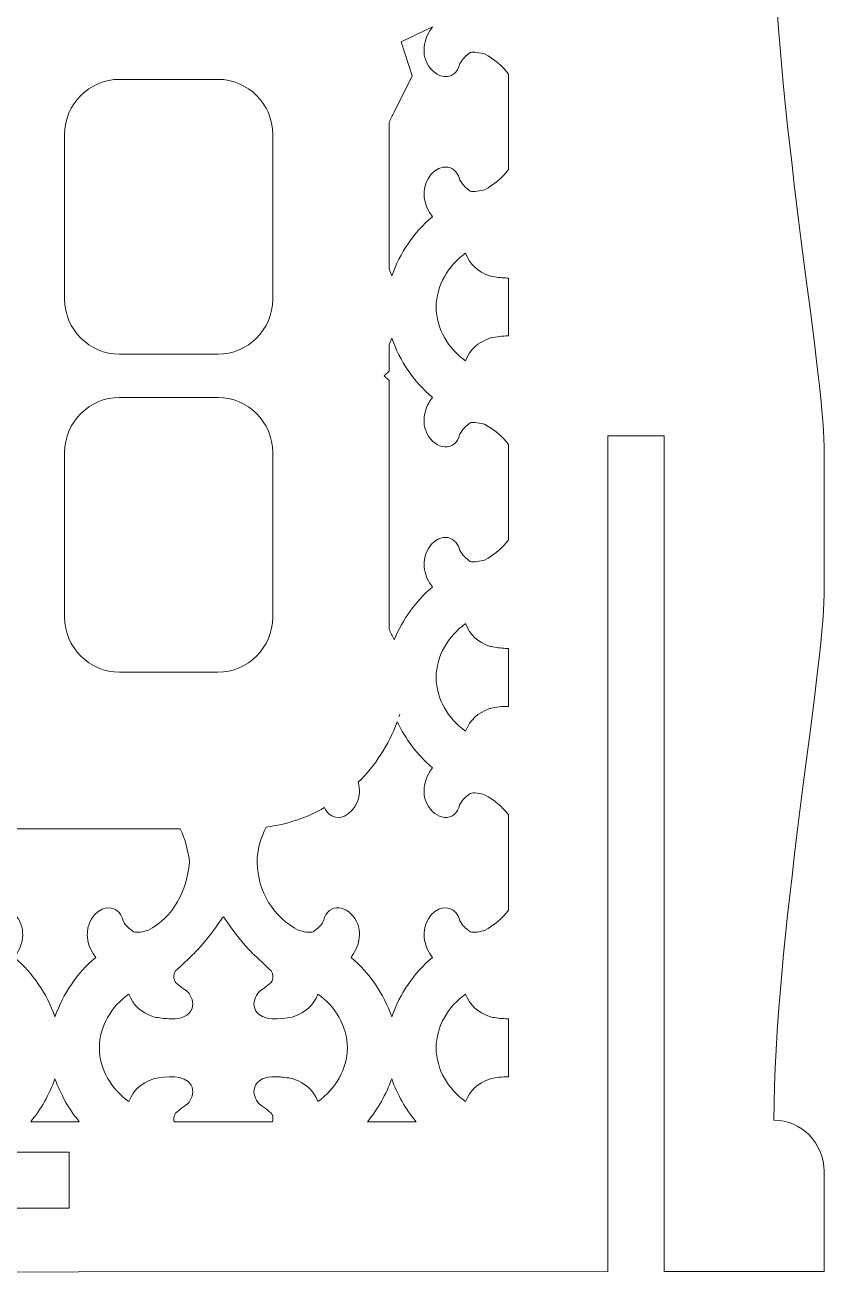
# Model space of a CAD drawing. Header units: centimetres. Extents: x -44 to 44, y -59 to 59.
# Drawn here: x 35.86 to 44.41, y 9.58 to 22.94 of the extents above; entities that cross this region are included whole.
import ezdxf

# ---------------------------------------------------------------- set-up
doc = ezdxf.new("R2010")
doc.units = ezdxf.units.CM
doc.header["$MEASUREMENT"] = 0
doc.layers.add('layer 1', color=7, linetype='Continuous')

msp = doc.modelspace()

# ---------------------------------------------------------------- linework, layer by layer
at = {"layer": 'layer 1', "lineweight": 9}
for points, knots in [([(30.08434, 40.20062), (30.08434, 40.20062), (31.473, 40.20062), (31.473, 40.20062), (31.473, 40.20062), (31.9095, 40.20062), (32.26656, 39.84353), (32.26656, 39.40706), (32.26656, 39.40706), (32.26656, 39.40706), (32.26656, 39.40703), (32.26656, 39.40703), (32.26656, 39.40703), (32.26656, 39.04851), (32.02562, 38.74361), (31.69766, 38.64611), (31.69766, 38.64611), (31.69766, 38.64611), (31.72961, 38.61347), (31.72961, 38.61347), (31.72961, 38.61347), (31.72961, 38.61347), (32.08043, 38.25529), (32.08043, 38.25529), (32.08043, 38.25529), (32.08043, 38.25529), (44.40501, 25.67166), (44.40501, 25.67166), (44.40501, 25.67166), (44.40501, 25.67166), (44.40501, 24.60024), (44.40501, 24.60024), (44.40501, 24.60024), (44.40501, 24.29754), (44.16516, 24.05216), (43.8693, 24.05216), (43.8693, 24.05216), (43.8693, 22.15794), (44.40501, 19.21851), (44.40501, 18.42731), (44.40501, 18.42731), (44.40501, 18.42731), (44.40501, 16.84461), (44.40501, 16.84461), (44.40501, 16.84461), (44.40501, 16.05341), (43.8693, 13.11399), (43.8693, 11.21976), (43.8693, 11.21976), (44.16516, 11.21976), (44.40501, 10.97439), (44.40501, 10.67169), (44.40501, 10.67169), (44.40501, 10.67169), (44.40501, 9.60026), (44.40501, 9.60026), (44.40501, 9.60026), (44.40501, 9.60026), (43.8693, 9.60026), (43.8693, 9.60026), (43.8693, 9.60026), (43.8693, 9.60026), (43.34953, 9.60026), (43.34953, 9.60026), (43.34953, 9.60026), (43.34953, 9.60026), (42.69452, 9.59985), (42.69452, 9.59985), (42.69452, 9.59985), (42.69452, 9.59985), (42.69452, 18.54141), (42.69452, 18.54141), (42.69452, 18.54141), (42.69452, 18.54141), (42.09452, 18.54141), (42.09452, 18.54141), (42.09452, 18.54141), (42.09452, 18.54141), (42.09452, 9.59946), (42.09452, 9.59946), (42.09452, 9.59946), (42.09452, 9.59946), (19.44641, 9.58509), (19.44641, 9.58509), (19.44641, 9.58509), (19.44641, 9.58509), (19.44641, 18.54141), (19.44641, 18.54141), (19.44641, 18.54141), (19.44641, 18.54141), (18.84641, 18.54141), (18.84641, 18.54141), (18.84641, 18.54141), (18.84641, 18.54141), (18.84641, 9.5847), (18.84641, 9.5847), (18.84641, 9.5847), (18.84641, 9.5847), (18.20016, 9.58429), (18.20016, 9.58429), (18.20016, 9.58429), (18.20016, 9.58429), (17.67163, 9.58429), (17.67163, 9.58429), (17.67163, 9.58429), (17.67163, 9.58429), (17.13591, 9.58429), (17.13591, 9.58429), (17.13591, 9.58429), (17.13591, 9.58429), (17.13591, 10.65572), (17.13591, 10.65572), (17.13591, 10.65572), (17.13591, 10.95842), (17.37576, 11.2038), (17.67163, 11.2038), (17.67163, 11.2038), (17.67163, 13.09802), (17.13591, 16.03744), (17.13591, 16.82865), (17.13591, 16.82865), (17.13591, 16.82865), (17.13591, 18.41134), (17.13591, 18.41134), (17.13591, 18.41134), (17.13591, 19.20255), (17.67163, 22.14197), (17.67163, 24.03619), (17.67163, 24.03619), (17.37576, 24.03619), (17.13591, 24.28157), (17.13591, 24.58427), (17.13591, 24.58427), (17.13591, 24.58427), (17.13591, 25.6557), (17.13591, 25.6557), (17.13591, 25.6557), (17.13591, 25.6557), (29.77618, 38.56084), (29.77618, 38.56084), (29.77618, 38.56084), (29.77618, 38.56084), (29.85968, 38.64613), (29.85968, 38.64613), (29.85968, 38.64613), (29.5317, 38.74363), (29.29078, 39.04849), (29.29078, 39.40703), (29.29078, 39.40703), (29.29078, 39.40703), (29.29078, 39.40706), (29.29078, 39.40706), (29.29078, 39.40706), (29.29078, 39.84353), (29.64784, 40.20062), (30.08434, 40.20062)], [0, 0, 0, 0, 0.025, 0.025, 0.025, 0.025, 0.05, 0.05, 0.05, 0.05, 0.075, 0.075, 0.075, 0.075, 0.1, 0.1, 0.1, 0.1, 0.125, 0.125, 0.125, 0.125, 0.15, 0.15, 0.15, 0.15, 0.175, 0.175, 0.175, 0.175, 0.2, 0.2, 0.2, 0.2, 0.225, 0.225, 0.225, 0.225, 0.25, 0.25, 0.25, 0.25, 0.275, 0.275, 0.275, 0.275, 0.3, 0.3, 0.3, 0.3, 0.325, 0.325, 0.325, 0.325, 0.35, 0.35, 0.35, 0.35, 0.375, 0.375, 0.375, 0.375, 0.4, 0.4, 0.4, 0.4, 0.425, 0.425, 0.425, 0.425, 0.45, 0.45, 0.45, 0.45, 0.475, 0.475, 0.475, 0.475, 0.5, 0.5, 0.5, 0.5, 0.525, 0.525, 0.525, 0.525, 0.55, 0.55, 0.55, 0.55, 0.575, 0.575, 0.575, 0.575, 0.6, 0.6, 0.6, 0.6, 0.625, 0.625, 0.625, 0.625, 0.65, 0.65, 0.65, 0.65, 0.675, 0.675, 0.675, 0.675, 0.7, 0.7, 0.7, 0.7, 0.725, 0.725, 0.725, 0.725, 0.75, 0.75, 0.75, 0.75, 0.775, 0.775, 0.775, 0.775, 0.8, 0.8, 0.8, 0.8, 0.825, 0.825, 0.825, 0.825, 0.85, 0.85, 0.85, 0.85, 0.875, 0.875, 0.875, 0.875, 0.9, 0.9, 0.9, 0.9, 0.925, 0.925, 0.925, 0.925, 0.95, 0.95, 0.95, 0.95, 1, 1, 1, 1]), ([(40.21748, 22.91754), (40.20422, 22.89746), (40.18935, 22.87676), (40.17853, 22.85702), (40.17853, 22.85702), (40.14291, 22.7922), (40.12335, 22.72408), (40.12802, 22.64976), (40.12802, 22.64976), (40.12881, 22.60954), (40.14004, 22.56962), (40.15761, 22.5336), (40.15761, 22.5336), (40.24311, 22.35849), (40.46031, 22.31925), (40.51196, 22.52629), (40.51196, 22.52629), (40.54086, 22.58359), (40.57136, 22.60386), (40.62154, 22.64344), (40.62154, 22.64344), (40.65683, 22.65714), (40.73554, 22.63954), (40.77373, 22.62913), (40.77373, 22.62913), (40.88025, 22.57371), (40.96506, 22.49994), (41.0313, 22.41317), (41.0313, 22.41317), (41.0313, 22.41317), (41.0313, 21.39193), (41.0313, 21.39193), (41.0313, 21.39193), (40.96504, 21.30516), (40.88025, 21.23139), (40.77371, 21.17597), (40.77371, 21.17597), (40.73554, 21.16556), (40.65681, 21.14794), (40.62156, 21.16164), (40.62156, 21.16164), (40.57127, 21.20128), (40.5408, 21.22153), (40.51185, 21.279), (40.51185, 21.279), (40.49501, 21.34459), (40.45472, 21.40215), (40.3836, 21.41634), (40.3836, 21.41634), (40.24568, 21.44387), (40.13083, 21.28044), (40.12802, 21.15544), (40.12802, 21.15544), (40.12333, 21.08109), (40.14289, 21.01294), (40.17851, 20.94806), (40.17851, 20.94806), (40.18931, 20.92841), (40.20411, 20.90777), (40.21746, 20.88752), (40.21746, 20.88752), (40.014, 20.71661), (39.87113, 20.50022), (39.78193, 20.25306), (39.78193, 20.25306), (39.77297, 20.27788), (39.76346, 20.30239), (39.75341, 20.32659), (39.75341, 20.32659), (39.75341, 20.32659), (39.75341, 21.89473), (39.75341, 21.89473), (39.75341, 21.89473), (39.771, 21.9327), (39.79041, 21.97044), (39.80813, 22.00635), (39.80813, 22.00635), (39.80813, 22.00635), (39.9993, 22.39341), (39.9993, 22.39341), (39.9993, 22.39341), (39.9993, 22.39341), (39.88294, 22.75999), (39.88294, 22.75999), (39.88294, 22.75999), (39.88294, 22.75999), (40.21748, 22.91754), (40.21748, 22.91754)], [0, 0, 0, 0, 0.04347826, 0.04347826, 0.04347826, 0.04347826, 0.08695652, 0.08695652, 0.08695652, 0.08695652, 0.13043478, 0.13043478, 0.13043478, 0.13043478, 0.17391304, 0.17391304, 0.17391304, 0.17391304, 0.2173913, 0.2173913, 0.2173913, 0.2173913, 0.26086957, 0.26086957, 0.26086957, 0.26086957, 0.30434783, 0.30434783, 0.30434783, 0.30434783, 0.34782609, 0.34782609, 0.34782609, 0.34782609, 0.39130435, 0.39130435, 0.39130435, 0.39130435, 0.43478261, 0.43478261, 0.43478261, 0.43478261, 0.47826087, 0.47826087, 0.47826087, 0.47826087, 0.52173913, 0.52173913, 0.52173913, 0.52173913, 0.56521739, 0.56521739, 0.56521739, 0.56521739, 0.60869565, 0.60869565, 0.60869565, 0.60869565, 0.65217391, 0.65217391, 0.65217391, 0.65217391, 0.69565217, 0.69565217, 0.69565217, 0.69565217, 0.73913043, 0.73913043, 0.73913043, 0.73913043, 0.7826087, 0.7826087, 0.7826087, 0.7826087, 0.82608696, 0.82608696, 0.82608696, 0.82608696, 0.86956522, 0.86956522, 0.86956522, 0.86956522, 0.91304348, 0.91304348, 0.91304348, 0.91304348, 1, 1, 1, 1]), ([(37.92122, 19.41628), (37.51553, 19.41628), (36.8721, 19.41628), (36.8721, 19.41628), (36.8721, 19.41628), (36.8721, 19.41628), (36.8721, 19.41628), (36.8721, 19.41628), (36.8721, 19.41628), (36.54861, 19.41628), (36.28393, 19.68096), (36.28393, 20.00443), (36.28393, 20.00443), (36.28393, 20.00443), (36.28393, 20.00443), (36.28393, 20.00443), (36.28393, 20.00443), (36.28393, 20.00443), (36.28393, 21.76888), (36.28393, 21.76888), (36.28393, 21.76888), (36.28393, 21.76888), (36.28393, 21.76888), (36.28393, 21.76888), (36.28393, 21.76888), (36.28393, 22.09234), (36.54861, 22.35701), (36.8721, 22.35701), (36.8721, 22.35701), (36.8721, 22.35701), (37.51553, 22.35701), (37.92124, 22.35701), (37.92124, 22.35701), (37.92124, 22.35701), (37.92124, 22.35701), (37.92124, 22.35701), (37.92124, 22.35701), (38.24471, 22.35701), (38.50937, 22.09234), (38.50937, 21.76888), (38.50937, 21.76888), (38.50937, 21.76888), (38.50937, 21.76888), (38.50937, 21.76888), (38.50937, 21.76888), (38.50937, 21.76888), (38.50937, 20.00443), (38.50937, 20.00443), (38.50937, 20.00443), (38.50937, 20.00443), (38.50937, 20.00443), (38.50937, 20.00443), (38.50937, 20.00443), (38.50937, 19.68096), (38.24471, 19.41628), (37.92122, 19.41628)], [0, 0, 0, 0, 0.06666667, 0.06666667, 0.06666667, 0.06666667, 0.13333333, 0.13333333, 0.13333333, 0.13333333, 0.2, 0.2, 0.2, 0.2, 0.26666667, 0.26666667, 0.26666667, 0.26666667, 0.33333333, 0.33333333, 0.33333333, 0.33333333, 0.4, 0.4, 0.4, 0.4, 0.46666667, 0.46666667, 0.46666667, 0.46666667, 0.53333333, 0.53333333, 0.53333333, 0.53333333, 0.6, 0.6, 0.6, 0.6, 0.66666667, 0.66666667, 0.66666667, 0.66666667, 0.73333333, 0.73333333, 0.73333333, 0.73333333, 0.8, 0.8, 0.8, 0.8, 0.86666667, 0.86666667, 0.86666667, 0.86666667, 1, 1, 1, 1]), ([(41.0313, 20.23095), (41.02022, 20.23095), (41.00931, 20.23125), (40.99875, 20.23172), (40.99875, 20.23172), (40.94813, 20.23401), (40.89559, 20.24081), (40.84577, 20.25034), (40.84577, 20.25034), (40.84577, 20.25034), (40.83681, 20.25208), (40.83681, 20.25208), (40.83681, 20.25208), (40.83681, 20.25208), (40.82826, 20.25527), (40.82826, 20.25527), (40.82826, 20.25527), (40.70181, 20.30276), (40.62058, 20.36949), (40.57176, 20.49651), (40.57176, 20.49651), (40.38563, 20.36327), (40.25865, 20.15316), (40.2564, 19.91989), (40.2564, 19.91989), (40.25865, 19.68846), (40.38563, 19.47853), (40.57176, 19.34531), (40.57176, 19.34531), (40.6206, 19.47236), (40.70181, 19.53909), (40.82828, 19.58655), (40.82828, 19.58655), (40.82828, 19.58655), (40.83679, 19.58974), (40.83679, 19.58974), (40.83679, 19.58974), (40.83679, 19.58974), (40.84571, 19.59146), (40.84571, 19.59146), (40.84571, 19.59146), (40.89566, 19.60106), (40.96433, 19.61216), (41.0313, 19.61132), (41.0313, 19.61132), (41.0313, 19.61132), (41.0313, 20.23095), (41.0313, 20.23095)], [0, 0, 0, 0, 0.07692308, 0.07692308, 0.07692308, 0.07692308, 0.15384615, 0.15384615, 0.15384615, 0.15384615, 0.23076923, 0.23076923, 0.23076923, 0.23076923, 0.30769231, 0.30769231, 0.30769231, 0.30769231, 0.38461538, 0.38461538, 0.38461538, 0.38461538, 0.46153846, 0.46153846, 0.46153846, 0.46153846, 0.53846154, 0.53846154, 0.53846154, 0.53846154, 0.61538462, 0.61538462, 0.61538462, 0.61538462, 0.69230769, 0.69230769, 0.69230769, 0.69230769, 0.76923077, 0.76923077, 0.76923077, 0.76923077, 0.84615385, 0.84615385, 0.84615385, 0.84615385, 1, 1, 1, 1]), ([(41.0313, 18.44991), (40.96504, 18.53668), (40.88025, 18.61046), (40.77371, 18.66587), (40.77371, 18.66587), (40.73554, 18.67629), (40.65681, 18.69392), (40.62156, 18.68019), (40.62156, 18.68019), (40.57133, 18.64059), (40.54086, 18.62038), (40.51196, 18.56301), (40.51196, 18.56301), (40.46031, 18.35599), (40.24309, 18.39523), (40.15763, 18.57034), (40.15763, 18.57034), (40.14004, 18.60636), (40.12881, 18.64629), (40.12802, 18.68651), (40.12802, 18.68651), (40.12335, 18.76082), (40.14291, 18.82894), (40.17851, 18.89379), (40.17851, 18.89379), (40.18935, 18.91352), (40.20422, 18.93422), (40.21748, 18.9543), (40.21748, 18.9543), (40.01402, 19.12521), (39.87113, 19.3416), (39.78193, 19.58876), (39.78193, 19.58876), (39.77297, 19.56394), (39.76346, 19.53945), (39.75341, 19.51526), (39.75341, 19.51526), (39.75341, 19.51526), (39.75341, 19.2336), (39.75341, 19.2336), (39.75341, 19.2336), (39.75341, 19.2336), (39.70078, 19.18494), (39.70078, 19.18494), (39.70078, 19.18494), (39.70078, 19.18494), (39.75341, 19.13627), (39.75341, 19.13627), (39.75341, 19.13627), (39.75341, 19.13627), (39.75341, 16.47514), (39.75341, 16.47514), (39.75341, 16.47514), (39.771, 16.43717), (39.79041, 16.39944), (39.80813, 16.36352), (39.80813, 16.36352), (39.80813, 16.36352), (39.80942, 16.36091), (39.80942, 16.36091), (39.80942, 16.36091), (39.89944, 16.57854), (40.03376, 16.76994), (40.21746, 16.92426), (40.21746, 16.92426), (40.20413, 16.94449), (40.18933, 16.96515), (40.17853, 16.9848), (40.17853, 16.9848), (40.14289, 17.04966), (40.12333, 17.11781), (40.12802, 17.19216), (40.12802, 17.19216), (40.13083, 17.31718), (40.24566, 17.48061), (40.3836, 17.45308), (40.3836, 17.45308), (40.45472, 17.43889), (40.49501, 17.38134), (40.51185, 17.31574), (40.51185, 17.31574), (40.5408, 17.25827), (40.57127, 17.23802), (40.62154, 17.1984), (40.62154, 17.1984), (40.65683, 17.18471), (40.73552, 17.2023), (40.77373, 17.21271), (40.77373, 17.21271), (40.88025, 17.26813), (40.96506, 17.34191), (41.0313, 17.42867), (41.0313, 17.42867), (41.0313, 17.42867), (41.0313, 18.44991), (41.0313, 18.44991)], [0, 0, 0, 0, 0.04, 0.04, 0.04, 0.04, 0.08, 0.08, 0.08, 0.08, 0.12, 0.12, 0.12, 0.12, 0.16, 0.16, 0.16, 0.16, 0.2, 0.2, 0.2, 0.2, 0.24, 0.24, 0.24, 0.24, 0.28, 0.28, 0.28, 0.28, 0.32, 0.32, 0.32, 0.32, 0.36, 0.36, 0.36, 0.36, 0.4, 0.4, 0.4, 0.4, 0.44, 0.44, 0.44, 0.44, 0.48, 0.48, 0.48, 0.48, 0.52, 0.52, 0.52, 0.52, 0.56, 0.56, 0.56, 0.56, 0.6, 0.6, 0.6, 0.6, 0.64, 0.64, 0.64, 0.64, 0.68, 0.68, 0.68, 0.68, 0.72, 0.72, 0.72, 0.72, 0.76, 0.76, 0.76, 0.76, 0.8, 0.8, 0.8, 0.8, 0.84, 0.84, 0.84, 0.84, 0.88, 0.88, 0.88, 0.88, 0.92, 0.92, 0.92, 0.92, 1, 1, 1, 1]), ([(37.92122, 16.01289), (37.51553, 16.01289), (36.8721, 16.01289), (36.8721, 16.01289), (36.8721, 16.01289), (36.8721, 16.01289), (36.8721, 16.01289), (36.8721, 16.01289), (36.8721, 16.01289), (36.54861, 16.01289), (36.28393, 16.27757), (36.28393, 16.60101), (36.28393, 16.60101), (36.28393, 16.60101), (36.28393, 16.60101), (36.28393, 16.60101), (36.28393, 16.60101), (36.28393, 16.60101), (36.28393, 18.36546), (36.28393, 18.36546), (36.28393, 18.36546), (36.28393, 18.36546), (36.28393, 18.36546), (36.28393, 18.36546), (36.28393, 18.36546), (36.28393, 18.68893), (36.54861, 18.95359), (36.8721, 18.95359), (36.8721, 18.95359), (36.8721, 18.95359), (37.51553, 18.95359), (37.92124, 18.95359), (37.92124, 18.95359), (37.92124, 18.95359), (37.92124, 18.95359), (37.92124, 18.95359), (37.92124, 18.95359), (38.24471, 18.95359), (38.50937, 18.68893), (38.50937, 18.36546), (38.50937, 18.36546), (38.50937, 18.36546), (38.50937, 18.36546), (38.50937, 18.36546), (38.50937, 18.36546), (38.50937, 18.36546), (38.50937, 16.60101), (38.50937, 16.60101), (38.50937, 16.60101), (38.50937, 16.60101), (38.50937, 16.60101), (38.50937, 16.60101), (38.50937, 16.60101), (38.50937, 16.27757), (38.24471, 16.01289), (37.92122, 16.01289)], [0, 0, 0, 0, 0.06666667, 0.06666667, 0.06666667, 0.06666667, 0.13333333, 0.13333333, 0.13333333, 0.13333333, 0.2, 0.2, 0.2, 0.2, 0.26666667, 0.26666667, 0.26666667, 0.26666667, 0.33333333, 0.33333333, 0.33333333, 0.33333333, 0.4, 0.4, 0.4, 0.4, 0.46666667, 0.46666667, 0.46666667, 0.46666667, 0.53333333, 0.53333333, 0.53333333, 0.53333333, 0.6, 0.6, 0.6, 0.6, 0.66666667, 0.66666667, 0.66666667, 0.66666667, 0.73333333, 0.73333333, 0.73333333, 0.73333333, 0.8, 0.8, 0.8, 0.8, 0.86666667, 0.86666667, 0.86666667, 0.86666667, 1, 1, 1, 1]), ([(41.0313, 16.26767), (41.02022, 16.26767), (41.00929, 16.26797), (40.99873, 16.26844), (40.99873, 16.26844), (40.94813, 16.27076), (40.89546, 16.27753), (40.84564, 16.28713), (40.84564, 16.28713), (40.84564, 16.28713), (40.83675, 16.28886), (40.83675, 16.28886), (40.83675, 16.28886), (40.83675, 16.28886), (40.82826, 16.29204), (40.82826, 16.29204), (40.82826, 16.29204), (40.70181, 16.33952), (40.62058, 16.40623), (40.57176, 16.53328), (40.57176, 16.53328), (40.38566, 16.40004), (40.25865, 16.18993), (40.2564, 15.95666), (40.2564, 15.95666), (40.25865, 15.72523), (40.38563, 15.51529), (40.57174, 15.38205), (40.57174, 15.38205), (40.62058, 15.5091), (40.70181, 15.57581), (40.82824, 15.62331), (40.82824, 15.62331), (40.82824, 15.62331), (40.83677, 15.62651), (40.83677, 15.62651), (40.83677, 15.62651), (40.83677, 15.62651), (40.84571, 15.62822), (40.84571, 15.62822), (40.84571, 15.62822), (40.89566, 15.63782), (40.96431, 15.64892), (41.0313, 15.64809), (41.0313, 15.64809), (41.0313, 15.64809), (41.0313, 16.26767), (41.0313, 16.26767)], [0, 0, 0, 0, 0.07692308, 0.07692308, 0.07692308, 0.07692308, 0.15384615, 0.15384615, 0.15384615, 0.15384615, 0.23076923, 0.23076923, 0.23076923, 0.23076923, 0.30769231, 0.30769231, 0.30769231, 0.30769231, 0.38461538, 0.38461538, 0.38461538, 0.38461538, 0.46153846, 0.46153846, 0.46153846, 0.46153846, 0.53846154, 0.53846154, 0.53846154, 0.53846154, 0.61538462, 0.61538462, 0.61538462, 0.61538462, 0.69230769, 0.69230769, 0.69230769, 0.69230769, 0.76923077, 0.76923077, 0.76923077, 0.76923077, 0.84615385, 0.84615385, 0.84615385, 0.84615385, 1, 1, 1, 1]), ([(39.85905, 15.53552), (39.86233, 15.54529), (39.8655, 15.55509), (39.86869, 15.56499), (39.86869, 15.56499), (39.86552, 15.55509), (39.86233, 15.54527), (39.85905, 15.53552)], [0, 0, 0, 0, 0.33333333, 0.33333333, 0.33333333, 0.33333333, 1, 1, 1, 1]), ([(38.43872, 14.35468), (38.37908, 14.24083), (38.34563, 14.11206), (38.34148, 13.97604), (38.34148, 13.97604), (38.35097, 13.6659), (38.51254, 13.39359), (38.79011, 13.24946), (38.79011, 13.24946), (38.82831, 13.23904), (38.90696, 13.22143), (38.94229, 13.23516), (38.94229, 13.23516), (38.99252, 13.27474), (39.02297, 13.29497), (39.05188, 13.35231), (39.05188, 13.35231), (39.1035, 13.55934), (39.3207, 13.5201), (39.4062, 13.34501), (39.4062, 13.34501), (39.42377, 13.30899), (39.435, 13.26904), (39.43581, 13.22882), (39.43581, 13.22882), (39.44048, 13.15451), (39.42092, 13.08639), (39.38533, 13.02154), (39.38533, 13.02154), (39.37448, 13.00183), (39.35961, 12.98111), (39.34635, 12.96105), (39.34635, 12.96105), (39.54981, 12.79014), (39.6927, 12.57373), (39.78193, 12.32657), (39.78193, 12.32657), (39.87113, 12.57371), (40.014, 12.79011), (40.21746, 12.96103), (40.21746, 12.96103), (40.20411, 12.98126), (40.18931, 13.00189), (40.17851, 13.02154), (40.17851, 13.02154), (40.14289, 13.08641), (40.12333, 13.15455), (40.12802, 13.22893), (40.12802, 13.22893), (40.13083, 13.35392), (40.24568, 13.51738), (40.38362, 13.48984), (40.38362, 13.48984), (40.45474, 13.47564), (40.49501, 13.41808), (40.51185, 13.35251), (40.51185, 13.35251), (40.5408, 13.29501), (40.57125, 13.27479), (40.62154, 13.23516), (40.62154, 13.23516), (40.65686, 13.22143), (40.73552, 13.23904), (40.77371, 13.24946), (40.77371, 13.24946), (40.88025, 13.30487), (40.96504, 13.37865), (41.0313, 13.46541), (41.0313, 13.46541), (41.0313, 13.46541), (41.0313, 14.48666), (41.0313, 14.48666), (41.0313, 14.48666), (40.96504, 14.57342), (40.88025, 14.6472), (40.77371, 14.70261), (40.77371, 14.70261), (40.73552, 14.71303), (40.65686, 14.73064), (40.62152, 14.71695), (40.62152, 14.71695), (40.57133, 14.67735), (40.54086, 14.6571), (40.51196, 14.59978), (40.51196, 14.59978), (40.46031, 14.39274), (40.24309, 14.43197), (40.15761, 14.60709), (40.15761, 14.60709), (40.14004, 14.64311), (40.12881, 14.68303), (40.12802, 14.72325), (40.12802, 14.72325), (40.12335, 14.79759), (40.14291, 14.86569), (40.17851, 14.93053), (40.17851, 14.93053), (40.18935, 14.95026), (40.20422, 14.97096), (40.21748, 14.99104), (40.21748, 14.99104), (40.05394, 15.12844), (39.92957, 15.2952), (39.84071, 15.48369), (39.84071, 15.48369), (39.74798, 15.23239), (39.60469, 15.01331), (39.42424, 14.83586), (39.42424, 14.83586), (39.43403, 14.79973), (39.43828, 14.76229), (39.43581, 14.72314), (39.43581, 14.72314), (39.43298, 14.59815), (39.31813, 14.43469), (39.18021, 14.46225), (39.18021, 14.46225), (39.12221, 14.47384), (39.08471, 14.51426), (39.06373, 14.56436), (39.06373, 14.56436), (38.87421, 14.45739), (38.66308, 14.38543), (38.43872, 14.35468)], [0, 0, 0, 0, 0.03125, 0.03125, 0.03125, 0.03125, 0.0625, 0.0625, 0.0625, 0.0625, 0.09375, 0.09375, 0.09375, 0.09375, 0.125, 0.125, 0.125, 0.125, 0.15625, 0.15625, 0.15625, 0.15625, 0.1875, 0.1875, 0.1875, 0.1875, 0.21875, 0.21875, 0.21875, 0.21875, 0.25, 0.25, 0.25, 0.25, 0.28125, 0.28125, 0.28125, 0.28125, 0.3125, 0.3125, 0.3125, 0.3125, 0.34375, 0.34375, 0.34375, 0.34375, 0.375, 0.375, 0.375, 0.375, 0.40625, 0.40625, 0.40625, 0.40625, 0.4375, 0.4375, 0.4375, 0.4375, 0.46875, 0.46875, 0.46875, 0.46875, 0.5, 0.5, 0.5, 0.5, 0.53125, 0.53125, 0.53125, 0.53125, 0.5625, 0.5625, 0.5625, 0.5625, 0.59375, 0.59375, 0.59375, 0.59375, 0.625, 0.625, 0.625, 0.625, 0.65625, 0.65625, 0.65625, 0.65625, 0.6875, 0.6875, 0.6875, 0.6875, 0.71875, 0.71875, 0.71875, 0.71875, 0.75, 0.75, 0.75, 0.75, 0.78125, 0.78125, 0.78125, 0.78125, 0.8125, 0.8125, 0.8125, 0.8125, 0.84375, 0.84375, 0.84375, 0.84375, 0.875, 0.875, 0.875, 0.875, 0.90625, 0.90625, 0.90625, 0.90625, 0.9375, 0.9375, 0.9375, 0.9375, 1, 1, 1, 1]), ([(34.82908, 14.33829), (34.77465, 14.22851), (34.74413, 14.10559), (34.74017, 13.97604), (34.74017, 13.97604), (34.74966, 13.6659), (34.91123, 13.39359), (35.1888, 13.24946), (35.1888, 13.24946), (35.22701, 13.23904), (35.30565, 13.22143), (35.34101, 13.23516), (35.34101, 13.23516), (35.39123, 13.27476), (35.42166, 13.29497), (35.45057, 13.35231), (35.45057, 13.35231), (35.50221, 13.55934), (35.71941, 13.52008), (35.80491, 13.34501), (35.80491, 13.34501), (35.82248, 13.30899), (35.83371, 13.26904), (35.83453, 13.22882), (35.83453, 13.22882), (35.83918, 13.15449), (35.81961, 13.08639), (35.784, 13.02154), (35.784, 13.02154), (35.77318, 13.00183), (35.75831, 12.98113), (35.74504, 12.96107), (35.74504, 12.96107), (35.94851, 12.79014), (36.09139, 12.57373), (36.18062, 12.32657), (36.18062, 12.32657), (36.26983, 12.57371), (36.41269, 12.79011), (36.61613, 12.96101), (36.61613, 12.96101), (36.60281, 12.98124), (36.588, 13.00187), (36.5772, 13.02156), (36.5772, 13.02156), (36.54158, 13.08643), (36.52202, 13.15457), (36.52671, 13.22893), (36.52671, 13.22893), (36.52954, 13.35392), (36.64438, 13.51736), (36.78231, 13.48984), (36.78231, 13.48984), (36.85343, 13.47564), (36.8937, 13.41808), (36.91054, 13.35251), (36.91054, 13.35251), (36.93949, 13.29501), (36.96996, 13.27479), (37.02026, 13.23516), (37.02026, 13.23516), (37.05557, 13.22143), (37.13421, 13.23904), (37.1724, 13.24946), (37.1724, 13.24946), (37.45436, 13.39611), (37.58419, 13.67121), (37.62038, 13.97604), (37.62038, 13.97604), (37.60513, 14.10454), (37.57322, 14.22778), (37.52029, 14.33833), (37.52029, 14.33833), (37.02731, 14.33837), (36.53432, 14.33771), (36.04136, 14.33771), (36.04136, 14.33771), (35.63721, 14.33771), (35.23313, 14.33816), (34.82908, 14.33829)], [0, 0, 0, 0, 0.04761905, 0.04761905, 0.04761905, 0.04761905, 0.0952381, 0.0952381, 0.0952381, 0.0952381, 0.14285714, 0.14285714, 0.14285714, 0.14285714, 0.19047619, 0.19047619, 0.19047619, 0.19047619, 0.23809524, 0.23809524, 0.23809524, 0.23809524, 0.28571429, 0.28571429, 0.28571429, 0.28571429, 0.33333333, 0.33333333, 0.33333333, 0.33333333, 0.38095238, 0.38095238, 0.38095238, 0.38095238, 0.42857143, 0.42857143, 0.42857143, 0.42857143, 0.47619048, 0.47619048, 0.47619048, 0.47619048, 0.52380952, 0.52380952, 0.52380952, 0.52380952, 0.57142857, 0.57142857, 0.57142857, 0.57142857, 0.61904762, 0.61904762, 0.61904762, 0.61904762, 0.66666667, 0.66666667, 0.66666667, 0.66666667, 0.71428571, 0.71428571, 0.71428571, 0.71428571, 0.76190476, 0.76190476, 0.76190476, 0.76190476, 0.80952381, 0.80952381, 0.80952381, 0.80952381, 0.85714286, 0.85714286, 0.85714286, 0.85714286, 0.9047619, 0.9047619, 0.9047619, 0.9047619, 1, 1, 1, 1]), ([(38.50781, 11.2038), (38.51561, 11.22763), (38.51342, 11.25144), (38.50168, 11.27961), (38.50168, 11.27961), (38.48145, 11.31705), (38.3982, 11.36466), (38.3646, 11.3952), (38.3646, 11.3952), (38.3646, 11.3952), (38.35556, 11.40341), (38.35556, 11.40341), (38.35556, 11.40341), (38.35556, 11.40341), (38.34861, 11.41346), (38.34861, 11.41346), (38.34861, 11.41346), (38.31101, 11.46769), (38.29266, 11.53382), (38.32652, 11.59524), (38.32652, 11.59524), (38.37291, 11.67943), (38.47993, 11.68751), (38.56508, 11.68363), (38.56508, 11.68363), (38.61568, 11.68131), (38.66831, 11.67454), (38.71813, 11.66496), (38.71813, 11.66496), (38.71813, 11.66496), (38.72706, 11.66325), (38.72706, 11.66325), (38.72706, 11.66325), (38.72706, 11.66325), (38.73557, 11.66006), (38.73557, 11.66006), (38.73557, 11.66006), (38.86202, 11.61257), (38.94323, 11.54586), (38.99207, 11.41881), (38.99207, 11.41881), (39.17818, 11.55208), (39.30516, 11.76214), (39.30741, 11.99544), (39.30741, 11.99544), (39.30516, 12.22686), (39.1782, 12.4368), (38.99207, 12.57), (38.99207, 12.57), (38.94323, 12.44297), (38.86202, 12.37624), (38.73555, 12.32878), (38.73555, 12.32878), (38.73555, 12.32878), (38.72702, 12.32556), (38.72702, 12.32556), (38.72702, 12.32556), (38.72702, 12.32556), (38.71806, 12.32385), (38.71806, 12.32385), (38.71806, 12.32385), (38.60423, 12.30204), (38.39336, 12.27234), (38.32652, 12.3936), (38.32652, 12.3936), (38.29266, 12.45501), (38.31101, 12.52114), (38.34861, 12.57538), (38.34861, 12.57538), (38.34861, 12.57538), (38.35556, 12.58543), (38.35556, 12.58543), (38.35556, 12.58543), (38.35556, 12.58543), (38.3646, 12.59364), (38.3646, 12.59364), (38.3646, 12.59364), (38.3982, 12.62417), (38.48145, 12.67179), (38.50168, 12.70922), (38.50168, 12.70922), (38.5185, 12.74955), (38.51571, 12.78094), (38.49206, 12.81626), (38.49206, 12.81626), (38.42273, 12.87872), (38.35984, 12.94697), (38.29003, 13.00877), (38.29003, 13.00877), (38.29003, 13.00877), (38.28763, 13.01089), (38.28763, 13.01089), (38.28763, 13.01089), (38.28763, 13.01089), (38.28536, 13.01316), (38.28536, 13.01316), (38.28536, 13.01316), (38.18646, 13.11186), (38.10728, 13.21824), (38.02841, 13.33284), (38.02841, 13.33284), (38.02001, 13.34501), (37.99883, 13.3761), (37.98126, 13.39682), (37.98126, 13.39682), (37.96369, 13.3761), (37.94254, 13.34501), (37.93416, 13.33284), (37.93416, 13.33284), (37.85528, 13.21824), (37.77608, 13.11186), (37.67719, 13.01316), (37.67719, 13.01316), (37.67719, 13.01316), (37.67492, 13.01089), (37.67492, 13.01089), (37.67492, 13.01089), (37.67492, 13.01089), (37.67252, 13.00877), (37.67252, 13.00877), (37.67252, 13.00877), (37.60271, 12.94697), (37.53979, 12.87874), (37.47047, 12.81628), (37.47047, 12.81628), (37.44683, 12.78096), (37.44403, 12.74955), (37.46085, 12.70922), (37.46085, 12.70922), (37.48108, 12.67179), (37.56433, 12.62417), (37.59793, 12.59366), (37.59793, 12.59366), (37.59793, 12.59366), (37.60697, 12.58543), (37.60697, 12.58543), (37.60697, 12.58543), (37.60697, 12.58543), (37.61393, 12.57538), (37.61393, 12.57538), (37.61393, 12.57538), (37.65154, 12.52114), (37.66988, 12.45501), (37.63603, 12.3936), (37.63603, 12.3936), (37.58963, 12.30941), (37.48262, 12.30135), (37.39746, 12.30521), (37.39746, 12.30521), (37.34685, 12.30752), (37.29431, 12.31429), (37.24446, 12.32387), (37.24446, 12.32387), (37.24446, 12.32387), (37.23553, 12.32559), (37.23553, 12.32559), (37.23553, 12.32559), (37.23553, 12.32559), (37.227, 12.32878), (37.227, 12.32878), (37.227, 12.32878), (37.10053, 12.37624), (37.01929, 12.44297), (36.97046, 12.57002), (36.97046, 12.57002), (36.78433, 12.43678), (36.65734, 12.22667), (36.65509, 11.99338), (36.65509, 11.99338), (36.65734, 11.76195), (36.78433, 11.55204), (36.97046, 11.41881), (36.97046, 11.41881), (37.01929, 11.54586), (37.10053, 11.61257), (37.227, 11.66006), (37.227, 11.66006), (37.227, 11.66006), (37.23548, 11.66325), (37.23548, 11.66325), (37.23548, 11.66325), (37.23548, 11.66325), (37.2444, 11.66496), (37.2444, 11.66496), (37.2444, 11.66496), (37.35823, 11.68686), (37.56921, 11.71646), (37.63603, 11.59524), (37.63603, 11.59524), (37.66988, 11.53382), (37.65154, 11.46769), (37.61393, 11.41346), (37.61393, 11.41346), (37.61393, 11.41346), (37.60697, 11.40341), (37.60697, 11.40341), (37.60697, 11.40341), (37.60697, 11.40341), (37.59793, 11.39518), (37.59793, 11.39518), (37.59793, 11.39518), (37.56433, 11.36466), (37.48108, 11.31705), (37.46085, 11.27961), (37.46085, 11.27961), (37.44911, 11.25144), (37.44692, 11.22763), (37.45474, 11.2038), (37.45474, 11.2038), (37.45474, 11.2038), (38.50781, 11.2038), (38.50781, 11.2038)], [0, 0, 0, 0, 0.01851852, 0.01851852, 0.01851852, 0.01851852, 0.03703704, 0.03703704, 0.03703704, 0.03703704, 0.05555556, 0.05555556, 0.05555556, 0.05555556, 0.07407407, 0.07407407, 0.07407407, 0.07407407, 0.09259259, 0.09259259, 0.09259259, 0.09259259, 0.11111111, 0.11111111, 0.11111111, 0.11111111, 0.12962963, 0.12962963, 0.12962963, 0.12962963, 0.14814815, 0.14814815, 0.14814815, 0.14814815, 0.16666667, 0.16666667, 0.16666667, 0.16666667, 0.18518519, 0.18518519, 0.18518519, 0.18518519, 0.2037037, 0.2037037, 0.2037037, 0.2037037, 0.22222222, 0.22222222, 0.22222222, 0.22222222, 0.24074074, 0.24074074, 0.24074074, 0.24074074, 0.25925926, 0.25925926, 0.25925926, 0.25925926, 0.27777778, 0.27777778, 0.27777778, 0.27777778, 0.2962963, 0.2962963, 0.2962963, 0.2962963, 0.31481481, 0.31481481, 0.31481481, 0.31481481, 0.33333333, 0.33333333, 0.33333333, 0.33333333, 0.35185185, 0.35185185, 0.35185185, 0.35185185, 0.37037037, 0.37037037, 0.37037037, 0.37037037, 0.38888889, 0.38888889, 0.38888889, 0.38888889, 0.40740741, 0.40740741, 0.40740741, 0.40740741, 0.42592593, 0.42592593, 0.42592593, 0.42592593, 0.44444444, 0.44444444, 0.44444444, 0.44444444, 0.46296296, 0.46296296, 0.46296296, 0.46296296, 0.48148148, 0.48148148, 0.48148148, 0.48148148, 0.5, 0.5, 0.5, 0.5, 0.51851852, 0.51851852, 0.51851852, 0.51851852, 0.53703704, 0.53703704, 0.53703704, 0.53703704, 0.55555556, 0.55555556, 0.55555556, 0.55555556, 0.57407407, 0.57407407, 0.57407407, 0.57407407, 0.59259259, 0.59259259, 0.59259259, 0.59259259, 0.61111111, 0.61111111, 0.61111111, 0.61111111, 0.62962963, 0.62962963, 0.62962963, 0.62962963, 0.64814815, 0.64814815, 0.64814815, 0.64814815, 0.66666667, 0.66666667, 0.66666667, 0.66666667, 0.68518519, 0.68518519, 0.68518519, 0.68518519, 0.7037037, 0.7037037, 0.7037037, 0.7037037, 0.72222222, 0.72222222, 0.72222222, 0.72222222, 0.74074074, 0.74074074, 0.74074074, 0.74074074, 0.75925926, 0.75925926, 0.75925926, 0.75925926, 0.77777778, 0.77777778, 0.77777778, 0.77777778, 0.7962963, 0.7962963, 0.7962963, 0.7962963, 0.81481481, 0.81481481, 0.81481481, 0.81481481, 0.83333333, 0.83333333, 0.83333333, 0.83333333, 0.85185185, 0.85185185, 0.85185185, 0.85185185, 0.87037037, 0.87037037, 0.87037037, 0.87037037, 0.88888889, 0.88888889, 0.88888889, 0.88888889, 0.90740741, 0.90740741, 0.90740741, 0.90740741, 0.92592593, 0.92592593, 0.92592593, 0.92592593, 0.94444444, 0.94444444, 0.94444444, 0.94444444, 0.96296296, 0.96296296, 0.96296296, 0.96296296, 1, 1, 1, 1]), ([(41.0313, 12.30444), (41.02022, 12.30444), (41.00929, 12.30474), (40.99873, 12.30521), (40.99873, 12.30521), (40.94813, 12.30752), (40.89559, 12.31431), (40.84577, 12.32385), (40.84577, 12.32385), (40.84577, 12.32385), (40.83681, 12.32556), (40.83681, 12.32556), (40.83681, 12.32556), (40.83681, 12.32556), (40.82828, 12.32878), (40.82828, 12.32878), (40.82828, 12.32878), (40.70181, 12.37624), (40.6206, 12.44297), (40.57176, 12.57002), (40.57176, 12.57002), (40.38563, 12.43678), (40.25865, 12.22667), (40.2564, 11.99338), (40.2564, 11.99338), (40.25865, 11.76195), (40.38563, 11.55204), (40.57176, 11.41881), (40.57176, 11.41881), (40.62058, 11.54584), (40.70181, 11.61257), (40.82826, 11.66006), (40.82826, 11.66006), (40.82826, 11.66006), (40.83677, 11.66325), (40.83677, 11.66325), (40.83677, 11.66325), (40.83677, 11.66325), (40.84571, 11.66496), (40.84571, 11.66496), (40.84571, 11.66496), (40.89566, 11.67456), (40.96431, 11.68566), (41.0313, 11.68483), (41.0313, 11.68483), (41.0313, 11.68483), (41.0313, 12.30444), (41.0313, 12.30444)], [0, 0, 0, 0, 0.07692308, 0.07692308, 0.07692308, 0.07692308, 0.15384615, 0.15384615, 0.15384615, 0.15384615, 0.23076923, 0.23076923, 0.23076923, 0.23076923, 0.30769231, 0.30769231, 0.30769231, 0.30769231, 0.38461538, 0.38461538, 0.38461538, 0.38461538, 0.46153846, 0.46153846, 0.46153846, 0.46153846, 0.53846154, 0.53846154, 0.53846154, 0.53846154, 0.61538462, 0.61538462, 0.61538462, 0.61538462, 0.69230769, 0.69230769, 0.69230769, 0.69230769, 0.76923077, 0.76923077, 0.76923077, 0.76923077, 0.84615385, 0.84615385, 0.84615385, 0.84615385, 1, 1, 1, 1]), ([(36.44057, 11.2038), (36.32736, 11.33929), (36.24146, 11.49371), (36.18062, 11.66229), (36.18062, 11.66229), (36.11976, 11.49371), (36.0339, 11.33929), (35.92069, 11.2038), (35.92069, 11.2038), (35.92069, 11.2038), (36.44057, 11.2038), (36.44057, 11.2038)], [0, 0, 0, 0, 0.25, 0.25, 0.25, 0.25, 0.5, 0.5, 0.5, 0.5, 1, 1, 1, 1]), ([(40.04188, 11.2038), (39.92865, 11.33929), (39.84276, 11.49371), (39.78193, 11.66229), (39.78193, 11.66229), (39.72107, 11.49371), (39.63521, 11.33929), (39.52198, 11.2038), (39.52198, 11.2038), (39.52198, 11.2038), (40.04188, 11.2038), (40.04188, 11.2038)], [0, 0, 0, 0, 0.25, 0.25, 0.25, 0.25, 0.5, 0.5, 0.5, 0.5, 1, 1, 1, 1]), ([(25.20812, 10.87824), (25.20812, 10.87824), (29.22803, 10.87824), (29.22803, 10.87824), (29.22803, 10.87824), (29.22803, 10.87824), (36.33257, 10.87824), (36.33257, 10.87824), (36.33257, 10.87824), (36.33257, 10.87824), (36.33257, 10.27824), (36.33257, 10.27824), (36.33257, 10.27824), (36.33257, 10.27824), (25.20812, 10.27824), (25.20812, 10.27824), (25.20812, 10.27824), (25.20812, 10.27824), (25.20812, 10.87824), (25.20812, 10.87824)], [0, 0, 0, 0, 0.16666667, 0.16666667, 0.16666667, 0.16666667, 0.33333333, 0.33333333, 0.33333333, 0.33333333, 0.5, 0.5, 0.5, 0.5, 0.66666667, 0.66666667, 0.66666667, 0.66666667, 1, 1, 1, 1])]:
    msp.add_open_spline(points, degree=3, knots=knots, dxfattribs=at)

doc.saveas('drawing.dxf')
